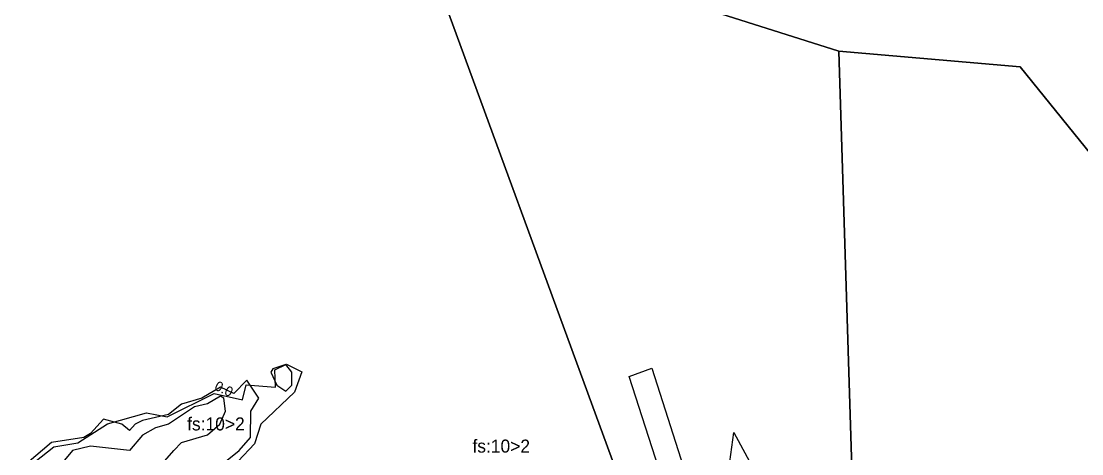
# Model space of a CAD drawing. Header units: metres. Extents: x 304729 to 308942, y 6403920 to 6405836.
# Drawn here: x 305385.4 to 305548.3, y 6404527.5 to 6404593.9 of the extents above; entities that cross this region are included whole.
import ezdxf
from ezdxf.enums import TextEntityAlignment as Align

# ---------------------------------------------------------------- set-up
doc = ezdxf.new("R2010")
doc.units = ezdxf.units.M
for name, color, linetype in [('FASTIGHETSGRANSER', 7, 'Continuous'), ('HOJDKURVOR_GRUND', 4, 'Continuous'), ('HOJDKURVOR_STOD', 6, 'Continuous'), ('HOJDKURVOR_TEXT', 2, 'Continuous'), ('LILLEBY_4_8', 5, 'Continuous'), ('TOMTBETECKNINGAR', 3, 'Continuous'), ('TOMTER_1945', 1, 'Continuous')]:
    doc.layers.add(name, color=color, linetype=linetype)

msp = doc.modelspace()

# ---------------------------------------------------------------- linework, layer by layer
at = {"layer": 'FASTIGHETSGRANSER'}
for points in [[(305194.17, 6404796.311), (305248.461, 6404753.573), (305425.875, 6404616.253), (305445.572, 6404610.011), (305510.987, 6404589.282), (305538.828, 6404586.862), (305574.392, 6404542.914), (305622.258, 6404525.46), (305693.017, 6404463.466), (305695.515, 6404461.196), (305692.317, 6404450.639), (305682.784, 6404419.603), (305707.41, 6404408.206), (305733.318, 6404395.966)], [(305445.574, 6404610.012), (305510.987, 6404589.283), (305538.828, 6404586.862), (305574.391, 6404542.915), (305601.008, 6404533.208), (305603.235, 6404542.736), (305607.611, 6404544.687), (305592.847, 6404559.923), (305593.711, 6404569.75), (305598.666, 6404575.105), (305604.5, 6404629.316)], [(305513.118, 6404520.356), (305510.987, 6404589.283), (305445.574, 6404610.012)], [(305484.31, 6404522.193), (305478.767, 6404539.315), (305482.264, 6404540.633), (305487.947, 6404522.876)], [(305493.896, 6404523.993), (305494.842, 6404530.744), (305498.928, 6404523.195)]]:
    msp.add_lwpolyline(points, dxfattribs=at)
for points in [[(305510.987, 6404589.282), (305445.572, 6404610.011), (305477.883, 6404521.822), (305482.852, 6404516.777), (305545.142, 6404453.551), (305584.749, 6404440.736), (305585.188, 6404442.458), (305592.017, 6404469.243), (305568.066, 6404482.343), (305521.396, 6404508.195), (305519.965, 6404509.1), (305518.634, 6404510.147), (305517.417, 6404511.324), (305516.326, 6404512.619), (305515.373, 6404514.018), (305514.569, 6404515.508), (305513.92, 6404517.072), (305513.434, 6404518.694), (305513.117, 6404520.357), (305510.987, 6404589.282)], [(305388.616, 6404522.607), (305387.434, 6404526.24), (305390.368, 6404528.553), (305394.064, 6404529.16), (305398.632, 6404532.061), (305404.601, 6404533.761), (305407.765, 6404533.13), (305414.984, 6404536.725), (305419.357, 6404535.772), (305419.91, 6404538.073), (305424.409, 6404537.685), (305424.318, 6404540.355), (305426.126, 6404541.254), (305428.456, 6404540.071), (305427.335, 6404536.928), (305422.149, 6404532.004), (305421.223, 6404529.01), (305418.699, 6404526.34), (305413.841, 6404524.512), (305408.459, 6404521.066), (305403.037, 6404519.203), (305394.925, 6404518.789), (305388.616, 6404522.607)]]:
    msp.add_lwpolyline(points, close=True, dxfattribs=at)
at = {"layer": 'HOJDKURVOR_GRUND'}
msp.add_lwpolyline([(305407.08, 6404526), (305408.83, 6404528), (305410, 6404529.23), (305414, 6404530.4), (305415.85, 6404532), (305416.75, 6404534), (305416.48, 6404536), (305416, 6404536.31), (305414, 6404535.13), (305412, 6404534.69), (305408, 6404532.03), (305406, 6404531.44), (305404, 6404530.31), (305402, 6404528), (305396, 6404528.63), (305393.23, 6404528), (305392, 6404526.48)], dxfattribs=at)
at = {"layer": 'HOJDKURVOR_STOD'}
for points in [[(305426, 6404537.11), (305426.93, 6404538), (305426.95, 6404540), (305426, 6404541.19), (305424, 6404540.53), (305423.69, 6404540), (305424.62, 6404538), (305426, 6404537.11)], [(305416, 6404525.68), (305418.86, 6404528), (305420.56, 6404530), (305420.64, 6404534), (305421.88, 6404536), (305420, 6404538.77), (305418, 6404536.71), (305416, 6404537.69), (305413.11, 6404536), (305410, 6404535.1), (305408, 6404533.48), (305404, 6404532.56), (305402.86, 6404532), (305402, 6404531.05), (305400.8, 6404532), (305398, 6404532.78), (305396, 6404530.59), (305395, 6404530), (305390, 6404529.23), (305386.21, 6404526)]]:
    msp.add_lwpolyline(points, dxfattribs=at)
at = {"layer": 'LILLEBY_4_8'}
msp.add_lwpolyline([(305682.784, 6404419.603), (305692.317, 6404450.639), (305695.515, 6404461.196), (305693.017, 6404463.466), (305622.258, 6404525.46), (305574.392, 6404542.914), (305538.828, 6404586.862), (305510.987, 6404589.282), (305513.117, 6404520.357), (305513.434, 6404518.694), (305513.92, 6404517.072), (305514.569, 6404515.508), (305515.373, 6404514.018), (305516.326, 6404512.619), (305517.417, 6404511.324), (305518.634, 6404510.147), (305519.965, 6404509.1), (305521.396, 6404508.195), (305568.066, 6404482.343), (305592.017, 6404469.243), (305628.885, 6404449.082), (305682.784, 6404419.603)], close=True, dxfattribs=at)
at = {"layer": 'TOMTER_1945'}
msp.add_lwpolyline([(305584.749, 6404440.736), (305545.142, 6404453.551), (305482.852, 6404516.777), (305477.883, 6404521.822), (305445.572, 6404610.011)], dxfattribs=at)

# ---------------------------------------------------------------- texts
at = {"layer": 'HOJDKURVOR_TEXT'}
msp.add_text('0.0', height=1.5, rotation=333.89515, dxfattribs=at).set_placement((305416.509, 6404537.441), align=Align.MIDDLE_CENTER)
at = {"layer": 'TOMTBETECKNINGAR'}
for p in [(305410.85, 6404531.059), (305454.68, 6404527.653)]:
    msp.add_text('fs:10>2', height=2, dxfattribs=at).set_placement(p)

doc.saveas('drawing.dxf')
